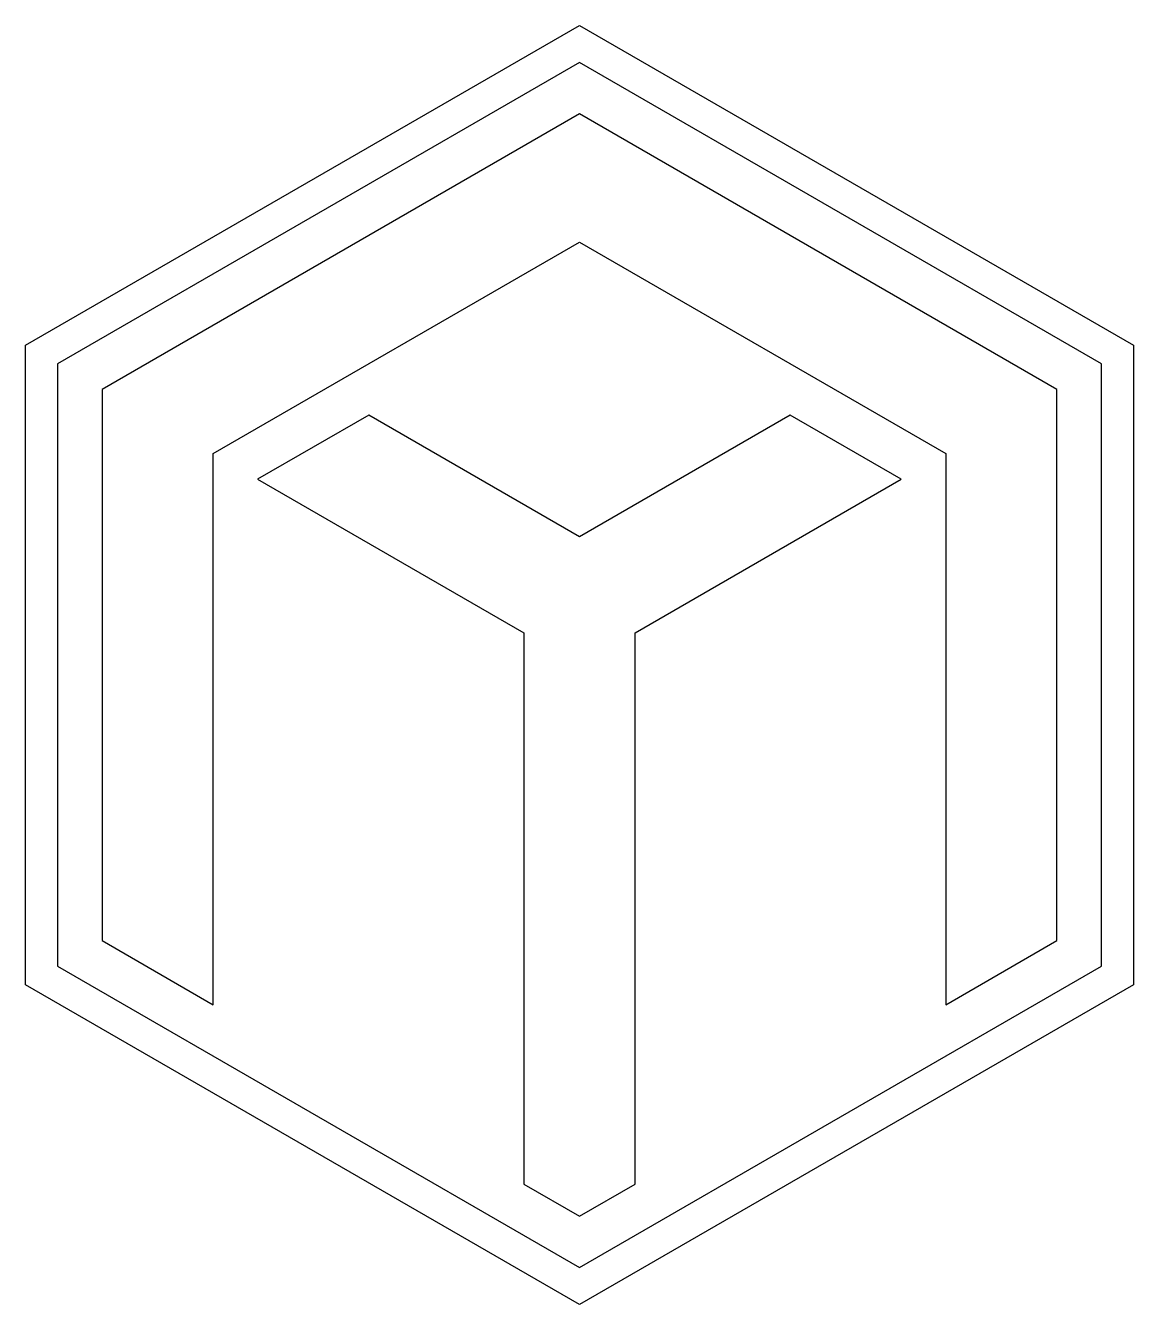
# Model space of a CAD drawing. Header units: millimetres. Extents: x 82 to 353, y -345 to -32.
import ezdxf

# ---------------------------------------------------------------- set-up
doc = ezdxf.new("R2010")
doc.units = ezdxf.units.MM
doc.layers.get('0').update_dxf_attribs({"linetype": 'CONTINUOUS'})

msp = doc.modelspace()

# ---------------------------------------------------------------- linework, layer by layer
for points in [[(217.41, -345.41), (81.81, -267.12), (81.81, -110.57), (217.41, -32.28), (353.01, -110.57), (353.01, -267.15)], [(89.64, -262.6), (217.41, -336.36), (345.18, -262.6), (345.18, -115.09), (217.41, -41.33), (89.64, -115.09)], [(217.41, -53.9), (100.52, -121.36), (100.52, -256.33), (127.74, -272.04), (127.74, -137.08), (217.41, -85.33), (307.05, -137.08), (307.05, -272.04), (334.27, -256.33), (334.27, -121.36)], [(268.95, -127.66), (217.41, -157.43), (165.84, -127.66), (138.62, -143.38), (203.78, -181), (203.78, -284.53), (203.78, -315.97), (217.41, -323.8), (231.01, -315.97), (231.01, -284.53), (231.01, -181), (296.17, -143.38)]]:
    msp.add_lwpolyline(points, close=True)

doc.saveas('drawing.dxf')
